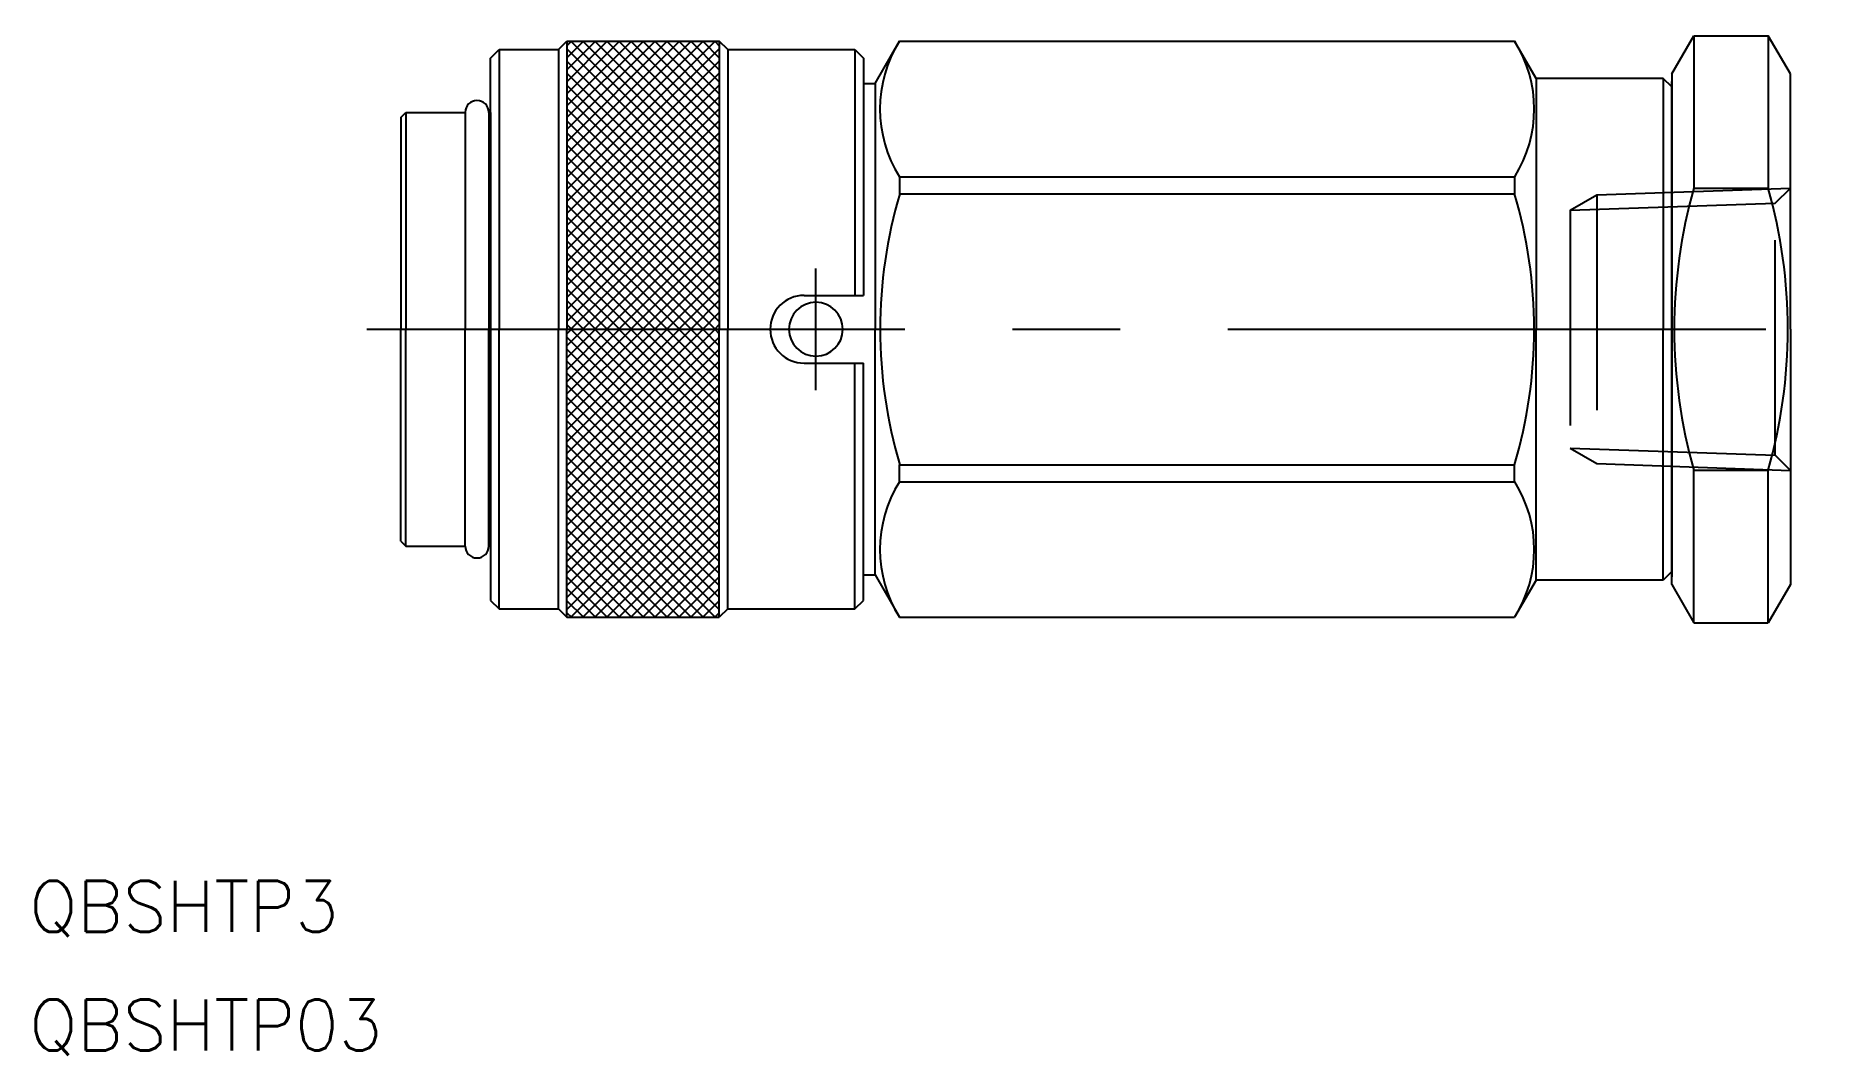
# Model space of a CAD drawing. Extents: x -22 to 84, y -43 to 17.
import ezdxf

# ---------------------------------------------------------------- set-up
doc = ezdxf.new("R2010")
doc.units = 0
doc.linetypes.add('CENTER', pattern=[50.8, 31.75, -6.35, 6.35, -6.35])
doc.linetypes.add('DASHED', pattern=[19.05, 12.7, -6.35])
doc.layers.get('0').update_dxf_attribs({"linetype": 'CONTINUOUS'})
doc.layers.add('CENTER', color=1, linetype='CENTER')
doc.styles.get("Standard").update_dxf_attribs({"font": 'txt.shx', "height": 3, "bigfont": 'bigfont.shx'})

msp = doc.modelspace()

# ---------------------------------------------------------------- linework, layer by layer
at = {"color": 7, "linetype": 'CONTINUOUS'}
for p, q in [((9.3, 16.5), (9.8, 17)), ((9.8, 17), (9.8, 0)), ((9.8, 8.95), (17.85, 17)), ((9.8, 8.24), (18.56, 17)), ((9.8, 17), (18.8, 17)), ((9.8, 13.9), (12.9, 17)), ((9.8, 13.19), (13.61, 17)), ((9.8, 12.49), (14.32, 17)), ((9.8, 11.78), (15.02, 17)), ((9.8, 11.07), (15.73, 17)), ((9.8, 10.36), (16.44, 17)), ((9.8, 9.66), (17.14, 17)), ((9.8, 16.73), (10.07, 17)), ((9.8, 16.02), (10.78, 17)), ((9.8, 15.31), (11.49, 17)), ((9.8, 14.61), (12.19, 17)), ((10.04, 17), (18.8, 8.24)), ((10.75, 17), (18.8, 8.95)), ((11.46, 17), (18.8, 9.66)), ((12.16, 17), (18.8, 10.36)), ((12.87, 17), (18.8, 11.07)), ((13.58, 17), (18.8, 11.78)), ((14.29, 17), (18.8, 12.49)), ((14.99, 17), (18.8, 13.19)), ((15.7, 17), (18.8, 13.9)), ((16.41, 17), (18.8, 14.61)), ((17.11, 17), (18.8, 15.31)), ((17.82, 17), (18.8, 16.02)), ((18.53, 17), (18.8, 16.73)), ((18.8, 17), (18.8, 0)), ((19.3, 16.5), (18.8, 17)), ((28, 14.5), (29.44, 17)), ((29.44, 17), (65.73, 17)), ((67, 14.8), (65.73, 17)), ((75, 15.07), (76.3, 17.32)), ((76.3, 17.32), (80.7, 17.32)), ((76.3, 17.32), (76.3, 8.32)), ((80.7, 17.32), (80.7, 8.32)), ((82, 15.07), (80.7, 17.32)), ((5.3, 16), (5.8, 16.5)), ((5.3, 0), (5.3, 16)), ((5.8, 16.5), (9.3, 16.5)), ((5.8, 16.5), (5.8, 0)), ((9.3, 16.5), (9.3, 0)), ((9.8, 7.54), (18.8, 16.54)), ((9.8, 16.54), (18.8, 7.54)), ((19.3, 16.5), (26.8, 16.5)), ((19.3, 16.5), (19.3, 0)), ((26.8, 16.5), (26.8, 2)), ((26.8, 16.5), (27.3, 16)), ((27.3, 16), (27.3, 2)), ((9.8, 6.83), (18.8, 15.83)), ((9.8, 15.83), (18.8, 6.83)), ((9.8, 6.12), (18.8, 15.12)), ((9.8, 15.12), (18.8, 6.12)), ((67, 14.8), (67, 0)), ((74.5, 14.8), (67, 14.8)), ((74.5, 14.8), (74.5, 0)), ((75, 14.3), (74.5, 14.8)), ((75, 15.07), (75, 0)), ((82, 0), (82, 15.07)), ((9.8, 5.41), (18.8, 14.41)), ((9.8, 14.41), (18.8, 5.41)), ((27.3, 14.5), (28, 14.5)), ((28, 14.5), (28, 0)), ((75, 0), (75, 14.62)), ((0, 12.5), (0.3, 12.8)), ((0.3, 12.8), (0.3, 0)), ((0.3, 12.8), (3.8, 12.8)), ((3.8, 12.8), (3.8, 0)), ((5.2, 12.8), (5.2, 0)), ((5.3, 12.8), (5.3, 0)), ((9.8, 4.71), (18.8, 13.71)), ((9.8, 13.71), (18.8, 4.71)), ((9.8, 4), (18.8, 13)), ((9.8, 13), (18.8, 4)), ((0, 12.5), (0, 0)), ((5.2, 12.1), (5.3, 12.1)), ((9.8, 3.29), (18.8, 12.29)), ((9.8, 12.29), (18.8, 3.29)), ((9.8, 2.59), (18.8, 11.59)), ((9.8, 11.59), (18.8, 2.59)), ((9.8, 1.88), (18.8, 10.88)), ((9.8, 10.88), (18.8, 1.88)), ((9.8, 1.17), (18.8, 10.17)), ((9.8, 10.17), (18.8, 1.17)), ((9.8, 0.46), (18.8, 9.46)), ((9.8, 9.46), (18.8, 0.46)), ((9.8, 8.76), (18.56, 0)), ((10.04, 0), (18.8, 8.76)), ((29.44, 9), (65.73, 9)), ((29.44, 9), (29.44, 8)), ((65.73, 9), (65.73, 8)), ((9.8, 8.05), (17.85, 0)), ((10.75, 0), (18.8, 8.05)), ((29.44, 8), (65.73, 8)), ((76.3, 8.32), (80.7, 8.32)), ((9.8, 7.34), (17.14, 0)), ((9.8, 6.64), (16.44, 0)), ((11.46, 0), (18.8, 7.34)), ((12.16, 0), (18.8, 6.64)), ((9.8, 5.93), (15.73, 0)), ((12.87, 0), (18.8, 5.93)), ((9.8, 5.22), (15.02, 0)), ((9.8, 4.51), (14.32, 0)), ((13.58, 0), (18.8, 5.22)), ((14.29, 0), (18.8, 4.51)), ((9.8, 3.81), (13.61, 0)), ((14.99, 0), (18.8, 3.81)), ((9.8, 3.1), (12.9, 0)), ((9.8, 2.39), (12.19, 0)), ((15.7, 0), (18.8, 3.1)), ((16.41, 0), (18.8, 2.39)), ((9.8, 1.69), (11.49, 0)), ((17.11, 0), (18.8, 1.69)), ((23.8, 2), (27.3, 2)), ((0, -12.5), (0, 0)), ((0.3, -12.8), (0.3, 0)), ((3.8, -12.8), (3.8, 0)), ((5.2, -12.8), (5.2, 0)), ((5.3, -12.8), (5.3, 0)), ((5.3, 0), (5.3, -16)), ((9.8, 0.98), (10.78, 0)), ((9.8, 0.27), (10.07, 0)), ((10.04, 0), (18.8, -8.76)), ((10.75, 0), (18.8, -8.05)), ((11.46, 0), (18.8, -7.34)), ((12.16, 0), (18.8, -6.64)), ((17.82, 0), (18.8, 0.98)), ((18.53, 0), (18.8, 0.27)), ((19.3, -16.5), (19.3, 0)), ((28, -14.5), (28, 0)), ((74.5, -14.8), (74.5, 0)), ((75, -15.07), (75, 0)), ((75, 0), (75, -14.62)), ((82, 0), (82, -15.07)), ((5.8, -16.5), (5.8, 0)), ((9.3, -16.5), (9.3, 0)), ((9.8, -5.93), (15.73, 0)), ((9.8, -6.64), (16.44, 0)), ((9.8, -7.34), (17.14, 0)), ((9.8, -8.05), (17.85, 0)), ((9.8, -8.76), (18.56, 0)), ((9.8, -17), (9.8, 0)), ((9.8, -3.81), (13.61, 0)), ((9.8, -4.51), (14.32, 0)), ((9.8, -5.22), (15.02, 0)), ((9.8, -0.27), (10.07, 0)), ((9.8, -0.98), (10.78, 0)), ((9.8, -1.69), (11.49, 0)), ((9.8, -2.39), (12.19, 0)), ((9.8, -3.1), (12.9, 0)), ((9.8, -0.46), (18.8, -9.46)), ((9.8, -9.46), (18.8, -0.46)), ((12.87, 0), (18.8, -5.93)), ((13.58, 0), (18.8, -5.22)), ((14.29, 0), (18.8, -4.51)), ((14.99, 0), (18.8, -3.81)), ((15.7, 0), (18.8, -3.1)), ((16.41, 0), (18.8, -2.39)), ((17.11, 0), (18.8, -1.69)), ((17.82, 0), (18.8, -0.98)), ((18.53, 0), (18.8, -0.27)), ((18.8, -17), (18.8, 0)), ((67, -14.8), (67, 0)), ((9.8, -1.17), (18.8, -10.17)), ((9.8, -10.17), (18.8, -1.17)), ((9.8, -1.88), (18.8, -10.88)), ((9.8, -10.88), (18.8, -1.88)), ((23.8, -2), (27.3, -2)), ((26.8, -16.5), (26.8, -2)), ((27.3, -16), (27.3, -2)), ((9.8, -2.59), (18.8, -11.59)), ((9.8, -11.59), (18.8, -2.59)), ((9.8, -3.29), (18.8, -12.29)), ((9.8, -12.29), (18.8, -3.29)), ((9.8, -4), (18.8, -13)), ((9.8, -13), (18.8, -4)), ((9.8, -4.71), (18.8, -13.71)), ((9.8, -13.71), (18.8, -4.71)), ((9.8, -5.41), (18.8, -14.41)), ((9.8, -14.41), (18.8, -5.41)), ((9.8, -6.12), (18.8, -15.12)), ((9.8, -15.12), (18.8, -6.12)), ((9.8, -6.83), (18.8, -15.83)), ((9.8, -15.83), (18.8, -6.83)), ((9.8, -7.54), (18.8, -16.54)), ((9.8, -16.54), (18.8, -7.54)), ((9.8, -8.24), (18.56, -17)), ((10.04, -17), (18.8, -8.24)), ((29.44, -8), (65.73, -8)), ((29.44, -9), (29.44, -8)), ((65.73, -9), (65.73, -8)), ((76.3, -8.32), (80.7, -8.32)), ((76.3, -17.32), (76.3, -8.32)), ((80.7, -17.32), (80.7, -8.32)), ((9.8, -8.95), (17.85, -17)), ((10.75, -17), (18.8, -8.95)), ((29.44, -9), (65.73, -9)), ((9.8, -9.66), (17.14, -17)), ((9.8, -10.36), (16.44, -17)), ((11.46, -17), (18.8, -9.66)), ((12.16, -17), (18.8, -10.36)), ((9.8, -11.07), (15.73, -17)), ((12.87, -17), (18.8, -11.07)), ((0, -12.5), (0.3, -12.8)), ((5.2, -12.1), (5.3, -12.1)), ((9.8, -11.78), (15.02, -17)), ((9.8, -12.49), (14.32, -17)), ((13.58, -17), (18.8, -11.78)), ((14.29, -17), (18.8, -12.49)), ((0.3, -12.8), (3.8, -12.8)), ((9.8, -13.19), (13.61, -17)), ((14.99, -17), (18.8, -13.19)), ((9.8, -13.9), (12.9, -17)), ((9.8, -14.61), (12.19, -17)), ((15.7, -17), (18.8, -13.9)), ((16.41, -17), (18.8, -14.61)), ((27.3, -14.5), (28, -14.5)), ((28, -14.5), (29.44, -17)), ((75, -14.3), (74.5, -14.8)), ((9.8, -15.31), (11.49, -17)), ((17.11, -17), (18.8, -15.31)), ((67, -14.8), (65.73, -17)), ((74.5, -14.8), (67, -14.8)), ((75, -15.07), (76.3, -17.32)), ((82, -15.07), (80.7, -17.32)), ((5.3, -16), (5.8, -16.5)), ((5.8, -16.5), (9.3, -16.5)), ((9.3, -16.5), (9.8, -17)), ((9.8, -16.02), (10.78, -17)), ((9.8, -16.73), (10.07, -17)), ((17.82, -17), (18.8, -16.02)), ((18.53, -17), (18.8, -16.73)), ((19.3, -16.5), (18.8, -17)), ((19.3, -16.5), (26.8, -16.5)), ((26.8, -16.5), (27.3, -16)), ((9.8, -17), (18.8, -17)), ((29.44, -17), (65.73, -17)), ((76.3, -17.32), (80.7, -17.32))]:
    msp.add_line(p, q, dxfattribs=at)
at = {"color": 3, "linetype": 'DASHED'}
for p, q in [((69, 7.02), (70.58, 7.93)), ((69, 7.02), (81.11, 7.44)), ((70.58, 7.93), (82, 8.33)), ((70.58, 7.93), (70.58, -7.93)), ((81.11, 7.44), (82, 8.33)), ((81.11, -7.44), (81.11, 7.44)), ((69, 7.02), (69, -7.02)), ((69, -7.02), (81.11, -7.44)), ((69, -7.02), (70.58, -7.93)), ((70.58, -7.93), (82, -8.33)), ((81.11, -7.44), (82, -8.33))]:
    msp.add_line(p, q, dxfattribs=at)
at = {"color": 7, "linetype": 'CONTINUOUS'}
for centre, radius, start, end in [((35.79, 13), 7.51, 147.7958, 212.2042), ((59.38, 13), 7.51, 327.7958, 32.2042), ((4.5, 12.8), 0.7, 0, 180), ((56.58, 0), 28.29, 163.5736, 180), ((38.59, 0), 28.29, 0, 16.4264), ((105.69, 0), 30.54, 164.1952, 180.003), ((51.31, 0), 30.54, 359.997, 15.8048), ((23.8, 0), 2, 90, 180), ((24.5, 0), 1.59, 0, 180), ((23.8, 0), 2, 180, 270), ((24.5, 0), 1.59, 180, 0), ((56.58, 0), 28.29, 180, 196.4264), ((105.69, 0), 30.54, 179.997, 195.8048), ((38.59, 0), 28.29, 343.5736, 0), ((51.31, 0), 30.54, 344.1952, 0.003), ((35.79, -13), 7.51, 147.7958, 212.2042), ((59.38, -13), 7.51, 327.7958, 32.2042), ((4.5, -12.8), 0.7, 180, 0)]:
    msp.add_arc(centre, radius, start, end, dxfattribs=at)
at = {"layer": 'CENTER', "color": 1, "linetype": 'CENTER'}
for p, q in [((24.5, -3.59), (24.5, 3.59)), ((-2, 0), (84, 0))]:
    msp.add_line(p, q, dxfattribs=at)

# ---------------------------------------------------------------- texts
at = {"color": 7, "linetype": 'CONTINUOUS'}
for s, p in [('QBSHTP3', (-21.92, -35.56)), ('QBSHTP03', (-21.92, -42.56))]:
    msp.add_text(s, height=3, dxfattribs=at).set_placement(p)

doc.saveas('drawing.dxf')
